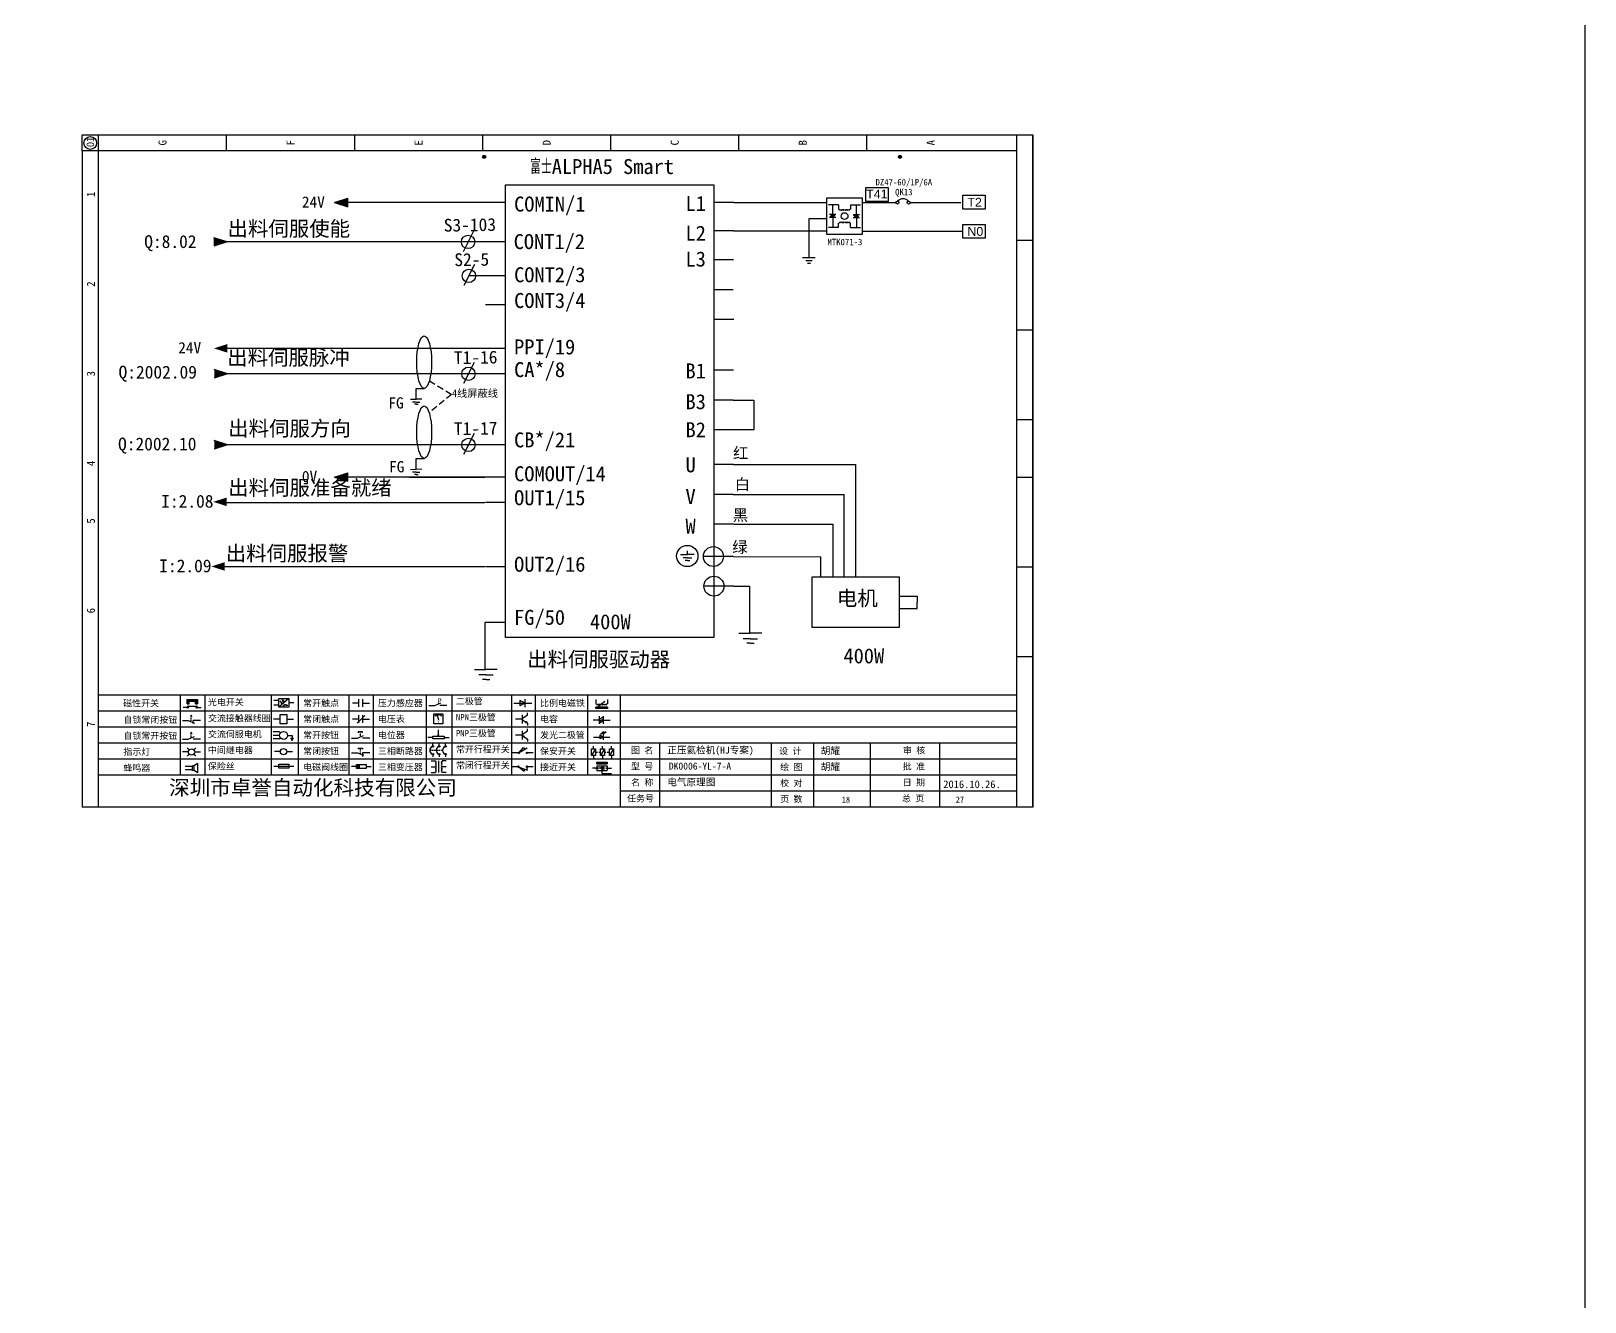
# Model space of a CAD drawing. Header units: millimetres. Extents: x -97 to 5214, y -62 to 3239.
# Drawn here: x 1960.1 to 2445.5, y 334.6 to 731.6 of the extents above; entities that cross this region are included whole.
import ezdxf
from ezdxf.enums import TextEntityAlignment as Align
from ezdxf.lldxf.tags import DXFTag

# ---------------------------------------------------------------- set-up
doc = ezdxf.new("R2010")
doc.units = ezdxf.units.MM
doc.linetypes.add('ACISOWELD', pattern=[3, 2, -1])
doc.layers.add('SYMS', color=7, linetype='Continuous')
doc.styles.get("Standard").update_dxf_attribs({"font": 'SimSun.ttf'})
doc.styles.add('工程字', font='SimSun.ttf')
doc.styles.add('样式 8', font='arial.ttf')
doc.styles.add('汉字', font='NSimSun.ttf')
tags = doc.linetypes.add('HIDDEN2', pattern=[4.7625, 3.175, -1.5875]).pattern_tags.tags
tags[6:7] = [DXFTag(74, 4), DXFTag(75, 0), DXFTag(340, '0'), DXFTag(46, 1.0), DXFTag(50, 0.0), DXFTag(44, 0.0), DXFTag(45, 0.0)]
tags[4:5] = [DXFTag(74, 4), DXFTag(75, 0), DXFTag(340, '0'), DXFTag(46, 1.0), DXFTag(50, 0.0), DXFTag(44, 0.0), DXFTag(45, 0.0)]

# ---------------------------------------------------------------- blocks, each defined once
blk = doc.blocks.new('节点')
at = {"color": 1}
blk.add_line((5159.2, 79.1), (5149.7, 60.2), dxfattribs=at)
blk.add_circle((5154.1, 68.9), 5.98, dxfattribs=at)
blk = doc.blocks.new('磁性开关')
at = {"linetype": 'ByBlock'}
h = blk.add_hatch(dxfattribs=at)
h.set_pattern_fill('ANSI31', color=256, scale=0.1, style=0)
h.paths.add_polyline_path([(-1907.69, -775.29), (-1910.88, -775.29), (-1910.88, -776.69), (-1910.25, -776.69), (-1910.25, -775.79), (-1908.31, -775.79), (-1908.31, -776.69), (-1907.69, -776.69)])
for p, q in [((-1910.88, -776.69), (-1910.88, -775.29)), ((-1910.88, -775.29), (-1907.69, -775.29)), ((-1910.88, -776.69), (-1910.25, -776.69)), ((-1910.25, -776.69), (-1910.25, -775.79)), ((-1910.25, -775.79), (-1908.31, -775.79)), ((-1908.31, -776.69), (-1908.31, -775.79)), ((-1908.31, -776.69), (-1907.69, -776.69)), ((-1907.69, -775.29), (-1907.69, -776.69)), ((-1910.91, -777.81), (-1912.09, -777.81)), ((-1910.88, -777.39), (-1907.69, -777.39)), ((-1907.66, -777.81), (-1906.48, -777.81))]:
    blk.add_line(p, q, dxfattribs=at)
for centre in [(-1910.68, -777.81), (-1907.88, -777.81)]:
    blk.add_circle(centre, 0.225, dxfattribs=at)
blk = doc.blocks.new('*U75')
at = {"linetype": 'ByBlock'}
for p, q in [((-1909.23, -780.45), (-1909.23, -780.67)), ((-1909.23, -780.45), (-1908.92, -780.84)), ((-1909.23, -780.84), (-1909.23, -781.05)), ((-1909.23, -781.23), (-1909.23, -781.44)), ((-1911.92, -782.07), (-1910.06, -782.07)), ((-1910.06, -782.07), (-1908.18, -782.88)), ((-1909.23, -781.61), (-1909.23, -781.83)), ((-1909.23, -782), (-1909.23, -782.21)), ((-1909.23, -782.38), (-1909.23, -782.43)), ((-1908.52, -783.07), (-1908.52, -782.07)), ((-1906.25, -782.07), (-1908.52, -782.07))]:
    blk.add_line(p, q, dxfattribs=at)
blk = doc.blocks.new('*U76')
at = {"linetype": 'ByBlock'}
for p, q in [((-1908.88, -791.17), (-1909.23, -790.71)), ((-1909.23, -790.71), (-1909.23, -790.92)), ((-1909.23, -791.09), (-1909.23, -791.31)), ((-1911.92, -792.89), (-1910.06, -792.89)), ((-1910.06, -792.89), (-1908.18, -792.08)), ((-1909.23, -791.48), (-1909.23, -791.69)), ((-1909.23, -791.86), (-1909.23, -792.08)), ((-1909.23, -792.25), (-1909.23, -792.47)), ((-1906.25, -792.89), (-1908.52, -792.89))]:
    blk.add_line(p, q, dxfattribs=at)
blk = doc.blocks.new('蜂鸣器')
at = {"linetype": 'ByBlock'}
for p, q in [((-1907.17, -795.53), (-1908.25, -796.26)), ((-1907.17, -795.53), (-1907.17, -798.41)), ((-1908.8, -796.48), (-1911.01, -796.48)), ((-1908.8, -797.46), (-1911.01, -797.46)), ((-1908.25, -796.26), (-1908.8, -796.26)), ((-1908.8, -797.68), (-1908.8, -796.26)), ((-1908.25, -797.68), (-1908.8, -797.68)), ((-1908.25, -797.68), (-1908.25, -796.26)), ((-1907.17, -798.41), (-1908.25, -797.68))]:
    blk.add_line(p, q, dxfattribs=at)
blk = doc.blocks.new('指示灯')
at = {"linetype": 'ByBlock'}
for p, q in [((-1854.62, -775.59), (-1853.97, -776.23)), ((-1851.9, -775.59), (-1852.54, -776.23)), ((-1854.25, -776.92), (-1856.06, -776.92)), ((-1854.62, -778.25), (-1853.97, -777.61)), ((-1851.9, -778.25), (-1852.54, -777.61)), ((-1852.26, -776.92), (-1850.45, -776.92))]:
    blk.add_line(p, q, dxfattribs=at)
blk.add_circle((-1853.26, -776.92), 0.992, dxfattribs=at)
blk = doc.blocks.new('光电开关')
at = {"linetype": 'ByBlock'}
h = blk.add_hatch(dxfattribs=at)
h.set_pattern_fill('ANSI31', color=256, scale=0.01, style=0)
h.set_pattern_definition([(45, (0.172267, 0), (-0.0224506403, 0.0224506403), [])])
h.paths.add_polyline_path([(-1882.44, -776.34), (-1882.5, -775.91), (-1882.68, -776.07)])
h.paths.add_polyline_path([(-1882.44, -776.34), (-1882.68, -776.07), (-1882.86, -776.23)])
h.paths.add_polyline_path([(-1883.11, -776.45), (-1883.29, -776.61), (-1883.05, -776.88)])
h.paths.add_polyline_path([(-1883.29, -776.61), (-1883.47, -776.77), (-1883.05, -776.88)])
for p, q in [((-1884.01, -775.96), (-1885.56, -775.96)), ((-1880.91, -775.3), (-1884.01, -778.05)), ((-1883.75, -776.09), (-1883.05, -776.88)), ((-1883.11, -776.45), (-1883.47, -776.77)), ((-1883.14, -775.55), (-1882.44, -776.34)), ((-1883.05, -776.88), (-1883.11, -776.45)), ((-1882.5, -775.91), (-1882.86, -776.23)), ((-1882.44, -776.34), (-1882.86, -776.23)), ((-1882.44, -776.34), (-1882.5, -775.91)), ((-1879.37, -776.67), (-1880.91, -776.67)), ((-1884.01, -777.39), (-1885.56, -777.39)), ((-1883.05, -776.88), (-1883.47, -776.77)), ((-1882.78, -777.47), (-1882.23, -777.47)), ((-1882.23, -777.47), (-1882.23, -777.14)), ((-1882.23, -777.14), (-1881.78, -777.14)), ((-1881.78, -777.47), (-1881.78, -777.14)), ((-1881.23, -777.47), (-1881.78, -777.47))]:
    blk.add_line(p, q, dxfattribs=at)
blk.add_lwpolyline([(-1884.01, -775.3), (-1880.91, -775.3), (-1880.91, -778.05), (-1884.01, -778.05)], close=True, dxfattribs=at)
blk = doc.blocks.new('交流接触器线圈')
at = {"linetype": 'ByBlock'}
for p, q in [((-1880.82, -781.77), (-1882.87, -781.77)), ((-1878.72, -781.77), (-1876.67, -781.77))]:
    blk.add_line(p, q, dxfattribs=at)
blk.add_lwpolyline([(-1880.82, -780.28), (-1878.72, -780.28), (-1878.72, -783.26), (-1880.82, -783.26)], close=True, dxfattribs=at)
blk = doc.blocks.new('交流伺服电机')
at = {"linetype": 'ByBlock'}
for p, q in [((-1880.97, -785.75), (-1882.94, -785.75)), ((-1880.97, -785.75), (-1880.65, -786.03)), ((-1880.97, -786.85), (-1882.94, -786.85)), ((-1880.97, -787.94), (-1882.94, -787.94)), ((-1880.97, -787.94), (-1880.65, -787.67)), ((-1878.49, -786.85), (-1877.07, -786.85)), ((-1877.54, -787.72), (-1876.59, -787.72)), ((-1877.38, -788.01), (-1876.75, -788.01)), ((-1877.23, -788.29), (-1876.9, -788.29)), ((-1877.07, -786.85), (-1877.07, -787.72))]:
    blk.add_line(p, q, dxfattribs=at)
blk.add_circle((-1879.73, -786.85), 1.24, dxfattribs=at)
blk = doc.blocks.new('中间继电器')
at = {"linetype": 'ByBlock'}
for p, q in [((-1880.72, -791.92), (-1882.54, -791.92)), ((-1878.74, -791.92), (-1876.92, -791.92))]:
    blk.add_line(p, q, dxfattribs=at)
blk.add_circle((-1879.73, -791.92), 0.992, dxfattribs=at)
blk = doc.blocks.new('保险丝')
at = {"linetype": 'ByBlock'}
blk.add_line((-1882.72, -796.49), (-1876.55, -796.49), dxfattribs=at)
blk.add_lwpolyline([(-1881.2, -795.86), (-1878.06, -795.86), (-1878.06, -797.12), (-1881.2, -797.12)], close=True, dxfattribs=at)
blk = doc.blocks.new('常开按钮')
at = {"linetype": 'ByBlock'}
for p, q in [((-1909.9, -785.68), (-1908.56, -785.68)), ((-1909.9, -785.68), (-1909.9, -786.07)), ((-1909.23, -785.68), (-1909.23, -785.89)), ((-1909.23, -786.06), (-1909.23, -786.28)), ((-1908.56, -785.68), (-1908.56, -786.07)), ((-1911.92, -787.73), (-1910.06, -787.73)), ((-1910.06, -787.73), (-1908.18, -786.93)), ((-1909.23, -786.45), (-1909.23, -786.67)), ((-1909.23, -786.84), (-1909.23, -787.05)), ((-1909.23, -787.22), (-1909.23, -787.38)), ((-1906.25, -787.73), (-1908.52, -787.73))]:
    blk.add_line(p, q, dxfattribs=at)
blk = doc.blocks.new('常开触点')
at = {"linetype": 'ByBlock'}
for p, q in [((-1853.82, -782.99), (-1853.82, -780.56)), ((-1852.6, -782.99), (-1852.6, -780.56)), ((-1853.82, -781.77), (-1855.88, -781.77)), ((-1852.6, -781.77), (-1850.55, -781.77))]:
    blk.add_line(p, q, dxfattribs=at)
blk = doc.blocks.new('常闭触点')
at = {"linetype": 'ByBlock'}
for p, q in [((-1852.01, -785.66), (-1854.43, -788.1)), ((-1853.82, -787.99), (-1853.82, -785.56)), ((-1852.6, -787.99), (-1852.6, -785.56)), ((-1853.82, -786.77), (-1855.88, -786.77)), ((-1852.6, -786.77), (-1850.55, -786.77))]:
    blk.add_line(p, q, dxfattribs=at)
blk = doc.blocks.new('常闭按钮')
at = {"linetype": 'ByBlock'}
for p, q in [((-1854.11, -790.83), (-1852.77, -790.83)), ((-1854.11, -790.83), (-1854.11, -791.22)), ((-1853.44, -790.83), (-1853.44, -791.04)), ((-1853.44, -791.21), (-1853.44, -791.43)), ((-1852.77, -790.83), (-1852.77, -791.22)), ((-1856.13, -792.28), (-1854.28, -792.28)), ((-1854.28, -792.28), (-1852.4, -793.09)), ((-1853.44, -791.6), (-1853.44, -791.82)), ((-1853.44, -791.99), (-1853.44, -792.2)), ((-1853.44, -792.37), (-1853.44, -792.53)), ((-1850.47, -792.28), (-1852.73, -792.28)), ((-1852.73, -792.28), (-1852.73, -793.43))]:
    blk.add_line(p, q, dxfattribs=at)
blk = doc.blocks.new('电磁阀线圈')
at = {"linetype": 'ByBlock'}
for p, q in [((-1854.61, -795.92), (-1853.75, -797.16)), ((-1853.75, -795.92), (-1854.61, -797.16)), ((-1853.75, -795.92), (-1853.75, -797.16)), ((-1854.61, -796.54), (-1856.17, -796.54)), ((-1851.53, -796.54), (-1849.97, -796.54))]:
    blk.add_line(p, q, dxfattribs=at)
blk.add_lwpolyline([(-1854.61, -795.92), (-1851.53, -795.92), (-1851.53, -797.16), (-1854.61, -797.16)], close=True, dxfattribs=at)
blk = doc.blocks.new('电压表')
at = {"linetype": 'ByBlock'}
for p, q in [((-1814.84, -780.75), (-1814.91, -781.13)), ((-1814.6, -781.05), (-1814.91, -781.13)), ((-1814.84, -780.75), (-1814.46, -782.26)), ((-1814.84, -780.75), (-1814.6, -781.05))]:
    blk.add_line(p, q, dxfattribs=at)
blk.add_lwpolyline([(-1815.84, -780.34), (-1813.07, -780.34), (-1813.07, -783.49), (-1815.84, -783.49)], close=True, dxfattribs=at)
blk.add_arc((-1814.46, -782.26), 1.56, 46.8313, 133.1687, dxfattribs=at)
at = {"linetype": 'ByBlock', "insert": (-1814.7, -782.39), "char_height": 0.75, "width": 0.6768, "attachment_point": 1}
blk.add_mtext('V', dxfattribs=at)
blk = doc.blocks.new('电位器')
at = {"linetype": 'ByBlock'}
for p, q in [((-1814.45, -787.3), (-1814.45, -785.39)), ((-1816.21, -787.75), (-1817.79, -787.75)), ((-1814.45, -787.3), (-1814.62, -786.96)), ((-1814.62, -786.96), (-1814.27, -786.96)), ((-1814.45, -787.3), (-1814.27, -786.96)), ((-1812.68, -787.75), (-1811.1, -787.75))]:
    blk.add_line(p, q, dxfattribs=at)
blk.add_lwpolyline([(-1816.21, -787.3), (-1812.68, -787.3), (-1812.68, -788.2), (-1816.21, -788.2)], close=True, dxfattribs=at)
blk = doc.blocks.new('三相断路器')
at = {"linetype": 'ByBlock'}
for p, q in [((-1816.17, -790.33), (-1816.17, -789.7)), ((-1814.17, -790.33), (-1814.17, -789.7)), ((-1812.18, -790.33), (-1812.18, -789.7)), ((-1817.14, -791.74), (-1816.72, -791.74)), ((-1816.45, -791.74), (-1816.03, -791.74)), ((-1816.17, -793.19), (-1816.17, -793.83)), ((-1815.76, -791.74), (-1815.34, -791.74)), ((-1815.07, -791.74), (-1814.65, -791.74)), ((-1814.38, -791.74), (-1813.96, -791.74)), ((-1814.17, -793.19), (-1814.17, -793.83)), ((-1813.69, -791.74), (-1813.27, -791.74)), ((-1812.18, -793.19), (-1812.18, -793.83))]:
    blk.add_line(p, q, dxfattribs=at)
for centre in [(-1816.17, -790.55), (-1814.17, -790.55), (-1812.18, -790.55), (-1816.17, -792.98), (-1814.17, -792.98), (-1812.18, -792.98)]:
    blk.add_circle(centre, 0.219, dxfattribs=at)
for centre in [(-1815.81, -791.74), (-1813.82, -791.74), (-1811.83, -791.74)]:
    blk.add_arc(centre, 1.32, 115.5791, 244.4209, dxfattribs=at)
blk = doc.blocks.new('三相变压器')
at = {"linetype": 'ByBlock'}
for p, q in [((-1816.69, -795.03), (-1815.37, -795.03)), ((-1815.37, -795.03), (-1815.37, -795.24)), ((-1814.34, -798.7), (-1814.34, -795.04)), ((-1812, -795.03), (-1813.32, -795.03)), ((-1813.32, -795.03), (-1813.32, -795.24)), ((-1816.69, -796.87), (-1815.37, -796.87)), ((-1816.69, -798.71), (-1815.37, -798.71)), ((-1815.37, -798.71), (-1815.37, -798.5)), ((-1812, -796.87), (-1813.32, -796.87)), ((-1813.32, -798.71), (-1813.32, -798.5)), ((-1812, -798.71), (-1813.32, -798.71))]:
    blk.add_line(p, q, dxfattribs=at)
for centre, start, end in [((-1815.37, -795.51), 270, 90), ((-1815.37, -796.06), 270, 90), ((-1813.32, -795.51), 90, 270), ((-1813.32, -796.06), 90, 270), ((-1815.37, -796.6), 270, 90), ((-1815.37, -797.14), 270, 90), ((-1815.37, -797.68), 270, 90), ((-1815.37, -798.23), 270, 90), ((-1813.32, -796.6), 90, 270), ((-1813.32, -797.14), 90, 270), ((-1813.32, -797.68), 90, 270), ((-1813.32, -798.23), 90, 270)]:
    blk.add_arc(centre, 0.271, start, end, dxfattribs=at)
blk = doc.blocks.new('压力感应器')
at = {"linetype": 'ByBlock'}
for p, q in [((-1817.44, -777.73), (-1815.59, -777.73)), ((-1815.59, -777.73), (-1813.71, -776.93)), ((-1811.78, -777.73), (-1814.05, -777.73))]:
    blk.add_line(p, q, dxfattribs=at)
at = {"linetype": 'ByBlock', "insert": (-1814.65, -775.48), "char_height": 1.68, "width": 1.2242, "attachment_point": 1}
blk.add_mtext('{\\fNSimSun|b0|i0|c134|p49;P}', dxfattribs=at)
blk = doc.blocks.new('二极管')
at = {"linetype": 'ByBlock'}
for p, q in [((-1783.97, -776.77), (-1785.69, -775.9)), ((-1785.69, -775.9), (-1785.69, -777.65)), ((-1783.97, -777.99), (-1783.97, -775.56)), ((-1787.52, -776.77), (-1781.92, -776.77)), ((-1783.97, -776.77), (-1785.69, -777.65))]:
    blk.add_line(p, q, dxfattribs=at)
blk = doc.blocks.new('NPN三极管')
at = {"linetype": 'ByBlock'}
for p, q in [((-1785.73, -780.61), (-1785.73, -783.32)), ((-1785.73, -781.82), (-1784.15, -780.66)), ((-1784.15, -780.66), (-1784.15, -779.98)), ((-1785.73, -781.97), (-1787.81, -781.97)), ((-1785.73, -782.11), (-1784.15, -783.27)), ((-1784.41, -782.73), (-1784.74, -783.18)), ((-1784.15, -783.27), (-1784.74, -783.18)), ((-1784.15, -783.27), (-1784.41, -782.73)), ((-1784.15, -783.27), (-1784.15, -783.96))]:
    blk.add_line(p, q, dxfattribs=at)
blk = doc.blocks.new('PNP三极管')
at = {"linetype": 'ByBlock'}
for p, q in [((-1784.9, -785.38), (-1784.9, -788.09)), ((-1784.9, -786.59), (-1783.32, -785.43)), ((-1783.32, -785.43), (-1783.32, -784.75)), ((-1784.9, -786.74), (-1786.98, -786.74)), ((-1784.9, -786.88), (-1783.32, -788.04)), ((-1784.9, -786.88), (-1784.31, -786.97)), ((-1784.9, -786.88), (-1784.64, -787.42)), ((-1784.31, -786.97), (-1784.64, -787.42)), ((-1783.32, -788.04), (-1783.32, -788.73))]:
    blk.add_line(p, q, dxfattribs=at)
blk = doc.blocks.new('常开行程开关')
at = {"linetype": 'ByBlock'}
for p, q in [((-1785.89, -792.17), (-1784.52, -790.62)), ((-1785.89, -792.17), (-1783.43, -790.72)), ((-1784.52, -790.62), (-1784.19, -791.17)), ((-1786.29, -792.3), (-1788.01, -792.3)), ((-1781.48, -792.3), (-1783.21, -792.3))]:
    blk.add_line(p, q, dxfattribs=at)
for centre in [(-1786.07, -792.3), (-1783.42, -792.3)]:
    blk.add_circle(centre, 0.219, dxfattribs=at)
blk = doc.blocks.new('常闭行程开关')
at = {"linetype": 'ByBlock'}
for p, q in [((-1786.34, -796.62), (-1788.07, -796.62)), ((-1785.93, -796.72), (-1783.25, -797.7)), ((-1785.93, -796.72), (-1784.3, -798)), ((-1784.3, -798), (-1784.08, -797.4)), ((-1783.48, -796.84), (-1783.48, -797.85)), ((-1781.54, -796.62), (-1783.26, -796.62))]:
    blk.add_line(p, q, dxfattribs=at)
for centre in [(-1786.12, -796.62), (-1783.48, -796.62)]:
    blk.add_circle(centre, 0.219, dxfattribs=at)
blk = doc.blocks.new('电容')
at = {"linetype": 'ByBlock'}
for p, q in [((-1756.08, -782.99), (-1756.08, -780.56)), ((-1754.86, -780.79), (-1756.08, -781.55)), ((-1754.86, -781.44), (-1756.08, -782.2)), ((-1754.86, -782.99), (-1754.86, -780.56)), ((-1756.08, -781.77), (-1758.13, -781.77)), ((-1754.86, -781.99), (-1756.08, -782.75)), ((-1754.86, -781.77), (-1752.81, -781.77))]:
    blk.add_line(p, q, dxfattribs=at)
blk = doc.blocks.new('发光二极管')
at = {"linetype": 'ByBlock'}
for p, q in [((-1754.84, -786.77), (-1756.04, -786.16)), ((-1756.04, -786.16), (-1756.04, -787.39)), ((-1755.78, -785.92), (-1754.89, -785.14)), ((-1754.89, -785.14), (-1755.2, -785.22)), ((-1755.2, -785.22), (-1755.01, -785.43)), ((-1755.08, -785.92), (-1754.18, -785.14)), ((-1754.89, -785.14), (-1755.01, -785.43)), ((-1754.84, -787.63), (-1754.84, -785.92)), ((-1754.18, -785.14), (-1754.49, -785.22)), ((-1754.49, -785.22), (-1754.31, -785.43)), ((-1754.18, -785.14), (-1754.31, -785.43)), ((-1758.01, -786.77), (-1752.89, -786.77)), ((-1754.84, -786.77), (-1756.04, -787.39))]:
    blk.add_line(p, q, dxfattribs=at)
blk = doc.blocks.new('比例电磁阀')
at = {"linetype": 'ByBlock'}
for p, q in [((-1757.26, -775.38), (-1757.26, -776.71)), ((-1754.5, -775.98), (-1756.35, -777.44)), ((-1753.58, -775.38), (-1753.58, -776.71)), ((-1757.26, -776.71), (-1757.05, -776.71)), ((-1753.6, -777.73), (-1757.25, -777.73)), ((-1757.25, -778.13), (-1757.25, -777.73)), ((-1753.6, -778.13), (-1757.25, -778.13)), ((-1756.35, -777.44), (-1756.25, -777.25)), ((-1756.35, -777.44), (-1756.15, -777.38)), ((-1756.15, -777.38), (-1756.25, -777.25)), ((-1753.58, -776.71), (-1753.8, -776.71)), ((-1753.6, -777.73), (-1753.6, -778.13))]:
    blk.add_line(p, q, dxfattribs=at)
for centre in [(-1756.78, -776.71), (-1756.24, -776.71), (-1755.7, -776.71), (-1755.15, -776.71), (-1754.61, -776.71), (-1754.07, -776.71)]:
    blk.add_arc(centre, 0.271, 180, 0, dxfattribs=at)
blk = doc.blocks.new('保安开关')
at = {"linetype": 'ByBlock'}
for p, q in [((-1757.33, -790.79), (-1758.6, -792.81)), ((-1757.96, -790.79), (-1757.96, -789.97)), ((-1754.54, -790.79), (-1755.81, -792.81)), ((-1755.17, -790.79), (-1755.17, -789.97)), ((-1751.75, -790.79), (-1753.02, -792.81)), ((-1752.39, -790.79), (-1752.39, -789.97)), ((-1757.96, -792.81), (-1757.96, -793.62)), ((-1757.33, -791.8), (-1756.72, -791.8)), ((-1756.35, -791.8), (-1755.89, -791.8)), ((-1755.17, -792.81), (-1755.17, -793.62)), ((-1754.52, -791.8), (-1754.06, -791.8)), ((-1753.69, -791.8), (-1753.08, -791.8)), ((-1752.39, -792.81), (-1752.39, -793.62))]:
    blk.add_line(p, q, dxfattribs=at)
for points in [[(-1758.6, -790.79), (-1757.33, -790.79), (-1757.33, -792.81), (-1758.6, -792.81)], [(-1755.81, -790.79), (-1754.54, -790.79), (-1754.54, -792.81), (-1755.81, -792.81)], [(-1753.02, -790.79), (-1751.75, -790.79), (-1751.75, -792.81), (-1753.02, -792.81)]]:
    blk.add_lwpolyline(points, close=True, dxfattribs=at)
blk = doc.blocks.new('接近开关')
at = {"linetype": 'ByBlock'}
h = blk.add_hatch(dxfattribs=at)
h.set_pattern_fill('ANSI31', color=256, scale=0.01, style=0)
h.set_pattern_definition([(45, (-89.131516, -30.795668), (-0.0224506403, 0.0224506403), [])])
h.paths.add_polyline_path([(-1513.76, -1123.35), (-1513.76, -1122.85), (-1516.96, -1122.85), (-1516.96, -1123.35)])
for p, q in [((-1517.18, -1124.71), (-1518.36, -1124.71)), ((-1516.96, -1123.35), (-1516.96, -1122.85)), ((-1516.96, -1122.85), (-1513.76, -1122.85)), ((-1516.96, -1123.35), (-1513.76, -1123.35)), ((-1516.96, -1123.95), (-1513.76, -1123.95)), ((-1516.96, -1123.95), (-1516.96, -1125.47)), ((-1516.96, -1125.47), (-1513.76, -1125.47)), ((-1515.91, -1124.71), (-1516.45, -1124.71)), ((-1515.11, -1124.31), (-1515.91, -1124.71)), ((-1515.11, -1125.11), (-1515.91, -1124.71)), ((-1515.36, -1125.69), (-1515.36, -1126.36)), ((-1515.33, -1124.53), (-1515.17, -1124.53)), ((-1515.33, -1124.88), (-1515.17, -1124.88)), ((-1515.25, -1124.45), (-1515.25, -1124.61)), ((-1515.11, -1124.31), (-1515.11, -1125.11)), ((-1515.11, -1124.48), (-1514.58, -1124.48)), ((-1515.11, -1124.94), (-1514.58, -1124.94)), ((-1513.76, -1122.85), (-1513.76, -1123.35)), ((-1513.76, -1123.95), (-1513.76, -1125.47)), ((-1513.54, -1124.71), (-1512.36, -1124.71)), ((-1515.36, -1126.36), (-1512.36, -1126.36))]:
    blk.add_line(p, q, dxfattribs=at)
for centre in [(-1516.96, -1124.71), (-1515.36, -1125.47), (-1513.76, -1124.71)]:
    blk.add_circle(centre, 0.225, dxfattribs=at)

msp = doc.modelspace()

# ---------------------------------------------------------------- hatches: boundary and pattern name
at = {"lineweight": -2}
h = msp.add_hatch(color=0, dxfattribs=at)
edge = h.paths.add_edge_path()
edge.add_arc((2101.626, 692.34), 0.5, 0, 360)
h = msp.add_hatch(color=0, dxfattribs=at)
edge = h.paths.add_edge_path()
edge.add_arc((2231.557, 692.34), 0.5, 0, 360)
for points in [[(2054.863, 678.054), (2059.001, 679.381), (2059.001, 676.728)], [(2021.295, 665.763), (2017.156, 664.437), (2017.156, 667.089)], [(2017.211, 632.515), (2021.35, 633.841), (2021.35, 631.188)], [(2021.428, 624.568), (2017.29, 623.241), (2017.29, 625.894)], [(2021.428, 602.378), (2017.29, 601.051), (2017.29, 603.704)], [(2054.863, 592.327), (2059.001, 593.654), (2059.001, 591.001)], [(2017.012, 584.574), (2021.15, 585.9), (2021.15, 583.247)], [(2016.393, 564.389), (2020.532, 565.715), (2020.532, 563.062)]]:
    msp.add_hatch(color=256).paths.add_polyline_path(points)

# ---------------------------------------------------------------- linework, layer by layer
at = {"linetype": 'ByBlock'}
for p, q in [((1976.076, 699.188), (2273.076, 699.188)), ((1976.076, 694.188), (1976.076, 699.188)), ((1981.076, 699.188), (1981.076, 489.188)), ((2273.076, 699.188), (2273.076, 489.188)), ((2273.076, 489.188), (2273.076, 699.188)), ((1976.076, 694.188), (1976.076, 509.188)), ((2212.302, 677.378), (2212.302, 676.001)), ((2212.302, 676.001), (2212.522, 676.001)), ((2216.128, 676.001), (2215.908, 676.001)), ((2216.128, 677.378), (2216.128, 676.001)), ((2212.302, 670.281), (2212.302, 671.657)), ((2212.302, 671.657), (2212.522, 671.657)), ((2216.128, 671.657), (2215.908, 671.657)), ((2216.128, 670.281), (2216.128, 671.657)), ((2268.076, 524.188), (1981.076, 524.188)), ((2268.076, 519.188), (1981.076, 519.188)), ((2268.076, 514.188), (1981.076, 514.188)), ((1976.076, 509.188), (1976.076, 489.188)), ((2268.076, 509.188), (1981.076, 509.188)), ((2268.076, 504.188), (1981.076, 504.188)), ((2268.076, 499.188), (1981.076, 499.188)), ((2268.076, 494.188), (2144.1, 494.188)), ((2273.076, 489.188), (1976.076, 489.188))]:
    msp.add_line(p, q, dxfattribs=at)
for p, q in [((2054.863, 678.054), (2059.001, 679.381)), ((2078.267, 678.054), (2054.863, 678.054)), ((2054.863, 678.054), (2059.001, 676.728)), ((2059.001, 676.728), (2059.001, 679.381)), ((2102.088, 678.054), (2078.267, 678.054)), ((2108.297, 678.054), (2102.088, 678.054)), ((2108.297, 678.054), (2102.088, 678.054)), ((2108.297, 678.054), (2102.088, 678.054)), ((2108.297, 678.054), (2102.088, 678.054)), ((2108.297, 678.054), (2102.088, 678.054)), ((2108.297, 678.054), (2102.088, 678.054)), ((2108.297, 678.054), (2102.088, 678.054)), ((2108.297, 678.054), (2102.088, 678.054)), ((2108.297, 678.054), (2102.088, 678.054)), ((2108.297, 678.054), (2102.088, 678.054)), ((2179.622, 678.054), (2173.412, 678.054)), ((2179.622, 678.054), (2173.412, 678.054)), ((2179.622, 678.054), (2173.412, 678.054)), ((2179.622, 678.054), (2173.412, 678.054)), ((2179.622, 678.054), (2173.412, 678.054)), ((2179.622, 678.054), (2173.412, 678.054)), ((2179.622, 678.054), (2173.412, 678.054)), ((2179.622, 678.054), (2173.412, 678.054)), ((2179.622, 678.054), (2173.412, 678.054)), ((2179.622, 678.054), (2173.412, 678.054)), ((2212.301, 677.378), (2209.22, 677.378)), ((2210.517, 675.961), (2210.517, 677.378)), ((2216.128, 677.378), (2219.21, 677.378)), ((2217.912, 675.961), (2217.912, 677.378)), ((2229.344, 678.054), (2230.277, 678.054)), ((2208.588, 672.961), (2203.095, 672.961)), ((2203.095, 672.961), (2203.095, 660.787)), ((2212.301, 670.281), (2209.22, 670.281)), ((2210.517, 671.698), (2210.517, 670.281)), ((2216.128, 670.281), (2219.21, 670.281)), ((2217.912, 671.698), (2217.912, 670.281)), ((2021.295, 665.763), (2017.156, 667.089)), ((2021.295, 665.763), (2017.156, 664.437)), ((2027.134, 665.763), (2021.295, 665.763)), ((2096.595, 665.763), (2027.134, 665.763)), ((2108.297, 665.763), (2096.595, 665.763)), ((2101.954, 665.763), (2096.595, 665.763)), ((2179.571, 669.175), (2173.361, 669.175)), ((2205.068, 660.787), (2201.122, 660.787)), ((2179.564, 660.198), (2173.354, 660.198)), ((2204.081, 659.825), (2202.109, 659.825)), ((2203.588, 659.001), (2202.602, 659.001)), ((2102.215, 655.157), (2096.856, 655.157)), ((2108.296, 655.157), (2102.087, 655.157)), ((2179.46, 650.829), (2173.25, 650.829)), ((2108.297, 646.124), (2102.088, 646.124)), ((2179.622, 641.571), (2173.412, 641.571)), ((2060.949, 632.515), (2021.35, 632.515)), ((2102.088, 632.515), (2060.949, 632.515)), ((2108.233, 632.515), (2102.023, 632.515)), ((2021.428, 624.568), (2017.29, 625.894)), ((2021.428, 624.568), (2017.29, 623.241)), ((2027.267, 624.568), (2021.428, 624.568)), ((2096.729, 624.568), (2027.267, 624.568)), ((2102.088, 624.568), (2095.22, 624.568)), ((2102.088, 624.568), (2096.729, 624.568)), ((2108.297, 624.568), (2102.088, 624.568)), ((2179.564, 625.708), (2173.354, 625.708)), ((2078.618, 616.61), (2080.407, 616.623)), ((2082.196, 616.61), (2080.407, 616.623)), ((2080.407, 615.752), (2079.283, 615.752)), ((2080.427, 615.059), (2079.854, 615.059)), ((2080.407, 615.752), (2081.531, 615.752)), ((2080.427, 615.059), (2081, 615.059)), ((2179.46, 616.339), (2173.25, 616.339)), ((2179.46, 616.339), (2185.83, 616.339)), ((2185.83, 616.339), (2185.83, 607.081)), ((2179.622, 607.081), (2173.412, 607.081)), ((2185.83, 607.081), (2179.622, 607.081)), ((2021.428, 602.378), (2017.29, 603.704)), ((2021.428, 602.378), (2017.29, 601.051)), ((2027.267, 602.378), (2021.428, 602.378)), ((2096.729, 602.378), (2027.267, 602.378)), ((2102.088, 602.378), (2096.729, 602.378)), ((2102.088, 602.378), (2096.729, 602.378)), ((2108.297, 602.378), (2102.088, 602.378)), ((2054.863, 592.327), (2059.001, 593.654)), ((2078.267, 592.327), (2054.863, 592.327)), ((2054.863, 592.327), (2059.001, 591.001)), ((2059.001, 591.001), (2059.001, 593.654)), ((2101.888, 592.323), (2077.682, 592.323)), ((2078.267, 592.323), (2101.888, 592.323)), ((2078.618, 594.714), (2080.407, 594.727)), ((2080.407, 593.856), (2079.283, 593.856)), ((2080.427, 593.163), (2079.854, 593.163)), ((2082.196, 594.714), (2080.407, 594.727)), ((2080.407, 593.856), (2081.531, 593.856)), ((2080.427, 593.163), (2081, 593.163)), ((2108.098, 592.323), (2101.888, 592.323)), ((2179.564, 596.233), (2173.354, 596.233)), ((2179.564, 596.233), (2217.72, 596.233)), ((2217.72, 561.104), (2217.72, 596.233)), ((2018.762, 584.376), (2101.888, 584.376)), ((2108.297, 584.376), (2102.088, 584.376)), ((2179.46, 586.864), (2173.25, 586.864)), ((2179.46, 586.864), (2214.102, 586.864)), ((2214.102, 561.108), (2214.102, 586.864)), ((2179.622, 577.606), (2173.412, 577.606)), ((2179.622, 577.606), (2210.597, 577.606)), ((2210.597, 577.606), (2210.597, 561.108)), ((2162.983, 568.133), (2165.13, 568.15)), ((2165.13, 568.15), (2165.13, 569.254)), ((2167.276, 568.133), (2165.13, 568.15)), ((2101.888, 564.318), (2019.71, 564.318)), ((2108.297, 564.318), (2102.088, 564.318)), ((2165.13, 567.104), (2163.781, 567.104)), ((2165.154, 566.272), (2164.466, 566.272)), ((2165.13, 567.104), (2166.479, 567.104)), ((2165.154, 566.272), (2165.842, 566.272)), ((2173.412, 567.483), (2170.134, 567.483)), ((2179.46, 567.483), (2173.25, 567.483)), ((2179.46, 567.483), (2206.786, 567.38)), ((2206.786, 561.179), (2206.786, 567.38)), ((2173.412, 558.224), (2170.297, 558.224)), ((2179.622, 558.224), (2173.412, 558.224)), ((2179.622, 558.224), (2184.498, 558.224)), ((2184.498, 558.224), (2184.498, 543.563)), ((2231.309, 555.111), (2236.924, 555.111)), ((2236.924, 555.111), (2236.924, 553.195)), ((2231.309, 551.279), (2236.924, 551.279)), ((2236.924, 551.279), (2236.924, 553.195)), ((2108.098, 546.886), (2101.888, 546.886)), ((2101.888, 546.886), (2101.888, 532.225)), ((2181.199, 543.536), (2184.776, 543.563)), ((2184.776, 541.821), (2182.528, 541.821)), ((2184.816, 540.434), (2183.67, 540.434)), ((2188.353, 543.536), (2184.776, 543.563)), ((2184.776, 541.821), (2187.024, 541.821)), ((2184.816, 540.434), (2185.963, 540.434)), ((2098.589, 532.198), (2102.166, 532.225)), ((2102.166, 530.482), (2099.918, 530.482)), ((2105.743, 532.198), (2102.166, 532.225)), ((2102.166, 530.482), (2104.414, 530.482)), ((2102.206, 529.095), (2101.06, 529.095)), ((2102.206, 529.095), (2103.353, 529.095))]:
    msp.add_line(p, q)
at = {"color": 0, "lineweight": -2}
for p, q in [((2179.622, 678.054), (2208.588, 678.054)), ((2219.841, 678.054), (2229.344, 678.054)), ((2234.703, 678.054), (2250.592, 678.054)), ((2179.571, 669.175), (2208.588, 669.175)), ((2219.841, 669.114), (2229.735, 669.114)), ((2229.735, 669.114), (2251.18, 669.114)), ((2006.656, 524.188), (2006.656, 499.188)), ((2014.332, 524.188), (2014.332, 499.188)), ((2035.122, 524.188), (2035.122, 499.188)), ((2043.475, 524.188), (2043.475, 499.188)), ((2059.33, 524.188), (2059.33, 499.188)), ((2066.979, 524.188), (2066.979, 499.188)), ((2083.471, 524.188), (2083.471, 499.188)), ((2091.573, 524.188), (2091.573, 499.188)), ((2110.192, 524.188), (2110.192, 499.188)), ((2117.552, 524.188), (2117.552, 499.188)), ((2133.862, 524.188), (2133.862, 499.188)), ((2144.1, 524.188), (2144.1, 489.273)), ((2156.421, 509.188), (2156.421, 489.273)), ((2191.291, 509.188), (2191.291, 489.188)), ((2204.556, 509.188), (2204.556, 489.188)), ((2222.248, 509.188), (2222.248, 489.188)), ((2243.859, 509.188), (2243.859, 489.188))]:
    msp.add_line(p, q, dxfattribs=at)
at = {"linetype": 'ACISOWELD'}
for p, q in [((2084.511, 622.328), (2091.462, 618.138)), ((2091.462, 618.138), (2084.431, 612.431))]:
    msp.add_line(p, q, dxfattribs=at)
at = {"lineweight": -3}
for p, q in [((2080.407, 616.623), (2080.407, 620.014)), ((2080.407, 620.014), (2082.886, 620.014)), ((2080.407, 594.727), (2080.407, 598.117)), ((2080.407, 598.117), (2082.886, 598.117))]:
    msp.add_line(p, q, dxfattribs=at)
at = {"color": 0, "lineweight": -2}
msp.add_lwpolyline([(-97.31, 1756.939), (2445.521, 1756.939), (2445.521, -62.322), (-97.31, -62.322)], close=True, dxfattribs=at)
at = {"linetype": 'ByBlock'}
for points in [[(2021.076, 699.188), (2021.076, 694.188)], [(2061.076, 699.188), (2061.076, 694.188)], [(2101.076, 699.188), (2101.076, 694.188)], [(2141.076, 699.188), (2141.076, 694.188)], [(2181.076, 699.188), (2181.076, 694.188)], [(2221.076, 699.188), (2221.076, 694.188)], [(2268.076, 489.188), (2268.076, 699.188)], [(2268.076, 694.188), (1976.076, 694.188)], [(2273.076, 666.188), (2268.076, 666.188)], [(2273.076, 638.188), (2268.076, 638.188)], [(2273.076, 610.188), (2268.076, 610.188)], [(2273.076, 592.188), (2268.076, 592.188)], [(2273.076, 564.188), (2268.076, 564.188)], [(2273.076, 536.188), (2268.076, 536.188)]]:
    msp.add_lwpolyline(points, dxfattribs=at)
for points in [[(2108.297, 683.556), (2173.412, 683.556), (2173.412, 542.202), (2108.297, 542.182)], [(2219.841, 679.45), (2208.588, 679.45), (2208.588, 668.209), (2219.841, 668.209)], [(2204.13, 561.104), (2231.309, 561.104), (2231.309, 545.286), (2204.13, 545.286)]]:
    msp.add_lwpolyline(points, close=True)
at = {"color": 1, "lineweight": -3}
for points in [[(2220.863, 682.788), (2227.804, 682.788), (2227.804, 678.436), (2220.863, 678.436)], [(2251.193, 680.352), (2258.134, 680.352), (2258.134, 675.999), (2251.193, 675.999)], [(2251.193, 671.25), (2258.134, 671.25), (2258.134, 666.897), (2251.193, 666.897)]]:
    msp.add_lwpolyline(points, close=True, dxfattribs=at)
at = {"linetype": 'ByBlock'}
msp.add_circle((1978.564, 696.66), 2, dxfattribs=at)
at = {"color": 0, "lineweight": -2}
for centre in [(2101.626, 692.34), (2231.557, 692.34)]:
    msp.add_circle(centre, 0.5, dxfattribs=at)
for centre, radius in [((2214.215, 673.829), 1.064), ((2230.74, 678.054), 0.464), ((2234.239, 678.054), 0.464), ((2165.08, 567.649), 3.325), ((2173.25, 567.483), 3.116), ((2173.412, 558.224), 3.116)]:
    msp.add_circle(centre, radius)
at = {"linetype": 'ByBlock'}
for centre, start, end in [((2212.804, 676.001), 180, 0), ((2213.368, 676.001), 180, 0), ((2213.933, 676.001), 180, 0), ((2214.497, 676.001), 180, 0), ((2215.062, 676.001), 180, 0), ((2215.626, 676.001), 180, 0), ((2212.804, 671.657), 0, 180), ((2213.368, 671.657), 0, 180), ((2213.933, 671.657), 0, 180), ((2214.497, 671.657), 0, 180), ((2215.062, 671.657), 0, 180), ((2215.626, 671.657), 0, 180)]:
    msp.add_arc(centre, 0.282, start, end, dxfattribs=at)
msp.add_arc((2232.49, 676.742), 2.493, 45.42387, 134.57613)
at = {"linetype": 'HIDDEN2'}
for centre in [(2082.886, 628.225), (2082.886, 606.328)]:
    msp.add_ellipse(centre, major_axis=(0, -8.211), ratio=0.2823603, dxfattribs=at)

# ---------------------------------------------------------------- block references
at = {"linetype": 'ByBlock', "yscale": 0.8000000000001819, "zscale": 0.8}
for p, xscale, rotation in [((1585.098, -730.547), -0.8000000000001819, 90), ((2843.332, -730.547), 0.8000000000001819, 270)]:
    msp.add_blockref('电容', p, dxfattribs=dict(at, xscale=xscale, rotation=rotation))
at = {"xscale": 0.3500000000003638, "yscale": 0.3499999999999091, "zscale": 0.35}
for p in [(292.662, 641.643), (292.662, 641.643), (292.662, 641.643), (292.923, 631.036), (292.923, 631.036), (292.923, 631.036), (292.796, 600.447), (292.796, 600.447), (292.796, 600.447), (292.796, 578.257), (292.796, 578.257), (292.796, 578.257)]:
    msp.add_blockref('节点', p, dxfattribs=at)
at = {"linetype": 'ByBlock'}
for name, p in [('磁性开关', (3919.719, 1298.147)), ('光电开关', (3921.529, 1298.456)), ('常开触点', (3916.343, 1303.485)), ('压力感应器', (3901.782, 1298.704)), ('二极管', (3898.445, 1298.462)), ('比例电磁阀', (3893.788, 1298.169)), ('*U75', (3919.265, 1298.365)), ('交流接触器线圈', (3918.689, 1298.456)), ('常闭触点', (3916.343, 1303.485)), ('电压表', (3901.782, 1298.704)), ('NPN三极管', (3899.27, 1298.691)), ('电容', (3893.788, 1298.169)), ('*U76', (3919.265, 1303.365)), ('交流伺服电机', (3918.689, 1298.456)), ('常开按钮', (3972.129, 1298.485)), ('电位器', (3901.782, 1298.704)), ('PNP三极管', (3898.445, 1298.462)), ('发光二极管', (3893.788, 1297.88)), ('指示灯', (3863.479, 1283.365)), ('中间继电器', (3918.689, 1298.456)), ('常闭按钮', (3916.343, 1298.485)), ('三相断路器', (3901.782, 1298.704)), ('常开行程开关', (3898.445, 1298.462)), ('保安开关', (3893.788, 1298.169)), ('蜂鸣器', (3919.265, 1298.365)), ('保险丝', (3918.689, 1298.456)), ('电磁阀线圈', (3916.343, 1298.485)), ('三相变压器', (3901.782, 1298.704)), ('常闭行程开关', (3898.445, 1298.462)), ('接近开关', (3653.789, 1626.085))]:
    msp.add_blockref(name, p, dxfattribs=at)

# ---------------------------------------------------------------- texts
at = {"style": '汉字'}
for s, p in [('DZ47-60/1P/6A', (2232.744, 684.418)), ('QK13', (2232.744, 681.346)), ('MTK071-3', (2214.334, 665.732))]:
    msp.add_text(s, height=2, dxfattribs=at).set_placement(p, align=Align.MIDDLE_CENTER)
at = {"linetype": 'ByBlock', "attachment_point": 1, "rotation": 90}
for s, insert, char_height, width in [('{\\fKaiTi_GB2312|b0|i0|c134|p0;01}', (1977.365, 695.386), 2.4, 60.2542), ('{\\fKaiTi_GB2312|b0|i0|c134|p0;G}', (1999.905, 695.896), 2.5, 5), ('{\\fKaiTi_GB2312|b0|i0|c134|p0;F}', (2039.905, 695.896), 2.5, 5), ('{\\fKaiTi_GB2312|b0|i0|c134|p0;E}', (2079.905, 695.896), 2.5, 5), ('{\\fKaiTi_GB2312|b0|i0|c134|p0;D}', (2119.905, 695.896), 2.5, 5), ('{\\fKaiTi_GB2312|b0|i0|c134|p0;C}', (2159.905, 695.896), 2.5, 5), ('{\\fKaiTi_GB2312|b0|i0|c134|p0;B}', (2199.905, 695.896), 2.5, 5), ('{\\fKaiTi_GB2312|b0|i0|c134|p0;A}', (2239.905, 695.896), 2.5, 5), ('{\\fKaiTi_GB2312|b0|i0|c134|p49;1}', (1977.505, 679.732), 2.5, 11.7517), ('{\\fKaiTi_GB2312|b0|i0|c134|p49;2}', (1977.505, 651.732), 2.5, 11.7517), ('{\\fKaiTi_GB2312|b0|i0|c134|p49;3}', (1977.505, 623.732), 2.5, 11.7517), ('{\\fKaiTi_GB2312|b0|i0|c134|p49;4}', (1977.505, 595.732), 2.5, 11.7517), ('{\\fKaiTi_GB2312|b0|i0|c134|p49;5}', (1977.505, 577.732), 2.5, 11.7517), ('{\\fKaiTi_GB2312|b0|i0|c134|p49;6}', (1977.505, 549.732), 2.5, 11.7517), ('{\\fKaiTi_GB2312|b0|i0|c134|p49;7}', (1977.505, 514.226), 2.5, 11.7517)]:
    msp.add_mtext(s, dxfattribs=dict(at, insert=insert, char_height=char_height, width=width))
at = {"attachment_point": 1}
for s, insert, char_height, width in [('{\\Fromans,gbcbig|c134;富士}ALPHA5 Smart', (2116.004, 691.645), 4.68, 56.6384), ('24V', (2044.685, 679.987), 3.51, 10.61183), ('{\\fSimSun|b0|i0|c134|p2;COMIN/1}', (2110.983, 679.931), 4.68, 28.53457), ('{\\fSimSun|b0|i0|c134|p2;L1}', (2164.533, 680.122), 4.68, 8.67091), ('出料伺服使能', (2021.452, 672.245), 4.68, 60.85492), ('{\\fSimSun|b0|i0|c134|p2;L2}', (2164.533, 670.827), 4.68, 8.67091), ('Q:8.02', (1995.437, 667.866), 4, 29.60729), ('{\\fSimSun|b0|i0|c134|p2;CONT1/2}', (2110.845, 668.202), 4.68, 39.61186), ('{\\fSimSun|b0|i0|c134|p2;L3}', (2164.533, 662.757), 4.68, 8.67091), ('{\\fSimSun|b0|i0|c134|p2;CONT2/3}', (2110.983, 657.839), 4.68, 44.88674), ('{\\fSimSun|b0|i0|c134|p2;CONT3/4}', (2110.983, 649.794), 4.68, 9.28123), ('24V', (2006.06, 634.476), 3.51, 10.61183), ('出料伺服脉冲', (2021.35, 631.96), 4.68, 63.38203), ('{\\fSimSun|b0|i0|c134|p2;PPI/19}', (2110.983, 635.31), 4.68, 9.28123), ('Q:2002.09', (1987.41, 627.092), 4, 29.60729), ('{\\fSimSun|b0|i0|c134|p2;CA*/8}', (2110.983, 628.211), 4.68, 9.28123), ('{\\fSimSun|b0|i0|c134|p2;B1}', (2164.533, 627.81), 4.68, 8.67091), ('FG', (2071.697, 617.225), 3.51, 10.61183), ('{\\fSimSun|b0|i0|c134|p2;B3}', (2164.533, 618.195), 4.68, 8.67091), ('出料伺服方向', (2021.663, 609.841), 4.68, 62.84754), ('{\\fSimSun|b0|i0|c134|p2;B2}', (2164.533, 609.431), 4.68, 8.67091), ('Q:2002.10', (1987.258, 604.646), 4, 33.12443), ('{\\fSimSun|b0|i0|c134|p2;CB*/21}', (2110.983, 606.264), 4.68, 9.28123), ('{\\fSimSun|b0|i0|c134|p2;红}', (2179.382, 601.58), 3.51, 8.67091), ('FG', (2071.928, 597.291), 3.51, 10.61183), ('{\\fSimSun|b0|i0|c134|p2;U}', (2164.533, 598.477), 4.68, 8.67091), ('0V', (2044.685, 594.26), 3.51, 10.61183), ('{\\fSimSun|b0|i0|c134|p2;COMOUT/14}', (2110.983, 595.675), 4.68, 9.28123), ('{\\fSimSun|b0|i0|c134|p2;白}', (2179.901, 591.776), 3.51, 8.67091), ('出料伺服准备就绪', (2021.663, 591.316), 4.68, 77.39089), ('{\\fSimSun|b0|i0|c134|p2;OUT1/15}', (2110.983, 588.189), 4.68, 9.28123), ('{\\fSimSun|b0|i0|c134|p2;V}', (2164.533, 588.572), 4.68, 8.67091), ('I:2.08', (2000.745, 586.752), 4, 29.60729), ('{\\fSimSun|b0|i0|c134|p2;W}', (2164.533, 579.322), 4.68, 8.67091), ('{\\fSimSun|b0|i0|c134|p2;黑}', (2179.292, 582.167), 3.51, 8.67091), ('出料伺服报警', (2020.89, 570.819), 4.68, 62.81269), ('{\\fSimSun|b0|i0|c134|p2;绿}', (2179.152, 572.204), 3.51, 8.67091), ('I:2.09', (2000.126, 566.567), 4, 29.60729), ('{\\fSimSun|b0|i0|c134|p2;OUT2/16}', (2110.983, 567.41), 4.68, 9.28123), ('{\\fSimSun|b0|i0|c134|p2;电机}', (2211.837, 556.812), 4.68, 16.99532), ('{\\fSimSun|b0|i0|c134|p2;FG/50}', (2110.983, 550.83), 4.68, 9.28123), ('400W', (2134.689, 549.451), 4.68, 56.6384), ('出料伺服驱动器', (2115.05, 537.718), 4.68, 74.4673), ('400W', (2213.871, 538.801), 4.68, 56.6384), ('胡耀', (2206.777, 507.942), 2.2, 75.3177), ('胡耀', (2206.777, 502.942), 2.2, 75.3177), ('{\\fKaiTi_GB2312|b0|i0|c134|p49;电气原理图}', (2158.843, 498.135), 2.2, 75.3177), ('{\\fKaiTi_GB2312|b0|i0|c134|p49;2016.10.26.}', (2245.052, 497.545), 2.4, 60.2542), ('{\\fKaiTi_GB2312|b0|i0|c134|p49;18}', (2213.34, 492.49), 1.92, 75.3177), ('{\\fKaiTi_GB2312|b0|i0|c134|p49;27}', (2248.966, 492.543), 1.92, 75.3177)]:
    msp.add_mtext(s, dxfattribs=dict(at, insert=insert, char_height=char_height, width=width))
for s, insert, char_height, width, style in [('T41', (2220.987, 682.113), 2.772, 4.96666, '样式 8'), ('T2', (2252.603, 679.528), 2.772, 4.96666, '样式 8'), ('N0', (2252.603, 670.426), 2.772, 4.96666, '样式 8'), ('正压氦检机(HJ专案)', (2158.848, 508.128), 2.2, 75.3177, '汉字'), ('{\\fKaiTi_GB2312|b0|i0|c134|p49;DK0006-YL-7-A}', (2159.326, 503.128), 2.2, 75.3177, '汉字')]:
    msp.add_mtext(s, dxfattribs=dict(at, insert=insert, char_height=char_height, width=width, style=style))
at = {"linetype": 'ACISOWELD', "insert": (2091.582, 619.642), "char_height": 2.34, "width": 16.31207, "attachment_point": 1}
msp.add_mtext('4线屏蔽线', dxfattribs=at)
at = {"char_height": 2, "attachment_point": 1, "style": '汉字'}
for s, insert in [('{\\fKaiTi_GB2312|b0|i0|c134|p49;磁性开关}', (1988.851, 522.659)), ('{\\fKaiTi_GB2312|b0|i0|c134|p49;光电开关}', (2015.327, 522.996)), ('{\\fKaiTi_GB2312|b0|i0|c134|p49;常开触点}', (2045.08, 522.709)), ('{\\fKaiTi_GB2312|b0|i0|c134|p49;压力感应器}', (2068.44, 522.719)), ('{\\fKaiTi_GB2312|b0|i0|c134|p49;二极管}', (2092.806, 523.28)), ('{\\fKaiTi_GB2312|b0|i0|c134|p49;比例电磁铁}', (2119.095, 522.709)), ('{\\fKaiTi_GB2312|b0|i0|c134|p49;自锁常闭按钮}', (1988.932, 517.502)), ('{\\fKaiTi_GB2312|b0|i0|c134|p49;交流接触器线圈}', (2015.327, 517.996)), ('{\\fKaiTi_GB2312|b0|i0|c134|p49;常闭触点}', (2045.08, 517.709)), ('{\\fKaiTi_GB2312|b0|i0|c134|p49;电压表}', (2068.44, 517.719)), ('{\\fKaiTi_GB2312|b0|i0|c134|p49;NPN三极管}', (2092.806, 518.28)), ('{\\fKaiTi_GB2312|b0|i0|c134|p49;电容}', (2119.095, 517.709)), ('{\\fKaiTi_GB2312|b0|i0|c134|p49;自锁常开按钮}', (1988.932, 512.502)), ('{\\fKaiTi_GB2312|b0|i0|c134|p49;交流伺服电机}', (2015.327, 512.996)), ('{\\fKaiTi_GB2312|b0|i0|c134|p49;常开按钮}', (2045.08, 512.709)), ('{\\fKaiTi_GB2312|b0|i0|c134|p49;电位器}', (2068.44, 512.719)), ('{\\fKaiTi_GB2312|b0|i0|c134|p49;PNP三极管}', (2092.806, 513.28)), ('{\\fKaiTi_GB2312|b0|i0|c134|p49;发光二极管}', (2119.095, 512.709)), ('{\\fKaiTi_GB2312|b0|i0|c134|p49;指示灯}', (1988.932, 507.502)), ('{\\fKaiTi_GB2312|b0|i0|c134|p49;中间继电器}', (2015.327, 507.996)), ('{\\fKaiTi_GB2312|b0|i0|c134|p49;常闭按钮}', (2045.08, 507.709)), ('{\\fKaiTi_GB2312|b0|i0|c134|p49;三相断路器}', (2068.44, 507.719)), ('{\\fKaiTi_GB2312|b0|i0|c134|p49;常开行程开关}', (2092.806, 508.28)), ('{\\fKaiTi_GB2312|b0|i0|c134|p49;保安开关}', (2119.095, 507.709)), ('{\\fKaiTi_GB2312|b0|i0|c134|p0;图 名}', (2147.494, 507.943)), ('{\\fKaiTi_GB2312|b0|i0|c134|p0;设 计}', (2193.782, 507.728)), ('{\\fKaiTi_GB2312|b0|i0|c134|p0;审 核}', (2232.462, 507.937)), ('{\\fKaiTi_GB2312|b0|i0|c134|p49;蜂鸣器}', (1988.932, 502.502)), ('{\\fKaiTi_GB2312|b0|i0|c134|p49;保险丝}', (2015.327, 502.996)), ('{\\fKaiTi_GB2312|b0|i0|c134|p49;电磁阀线圈}', (2045.08, 502.709)), ('{\\fKaiTi_GB2312|b0|i0|c134|p49;三相变压器}', (2068.44, 502.719)), ('{\\fKaiTi_GB2312|b0|i0|c134|p49;常闭行程开关}', (2092.806, 503.28)), ('{\\fKaiTi_GB2312|b0|i0|c134|p49;接近开关}', (2119.095, 502.709)), ('{\\fKaiTi_GB2312|b0|i0|c134|p0;型 号}', (2147.494, 502.943)), ('{\\fKaiTi_GB2312|b0|i0|c134|p0;绘 图}', (2194.111, 502.728)), ('{\\fKaiTi_GB2312|b0|i0|c134|p0;批 准}', (2232.392, 502.937)), ('{\\fKaiTi_GB2312|b0|i0|c134|p0;名 称}', (2147.545, 497.943)), ('{\\fKaiTi_GB2312|b0|i0|c134|p0;校 对}', (2194.111, 497.728)), ('{\\fKaiTi_GB2312|b0|i0|c134|p0;日 期}', (2232.392, 497.937)), ('{\\fKaiTi_GB2312|b0|i0|c134|p0;任务号}', (2146.275, 492.937)), ('{\\fKaiTi_GB2312|b0|i0|c134|p0;页 数}', (2194.111, 492.728)), ('{\\fKaiTi_GB2312|b0|i0|c134|p0;总 页}', (2232.163, 492.937))]:
    msp.add_mtext(s, dxfattribs=dict(at, insert=insert))
at = {"color": 0, "lineweight": -2, "insert": (2003.21, 497.659), "char_height": 4.70644, "width": 96.11383, "attachment_point": 1}
msp.add_mtext('深圳市卓誉自动化科技有限公司', dxfattribs=at)
at = {"layer": 'SYMS', "char_height": 4, "width": 6.82489, "attachment_point": 1, "rotation": 0.87622, "style": '工程字'}
for s, insert in [('S3-103', (2088.969, 672.962)), ('S2-5', (2092.271, 662.187)), ('T1-16', (2092.144, 631.598)), ('T1-17', (2092.144, 609.408))]:
    msp.add_mtext(s, dxfattribs=dict(at, insert=insert))

doc.saveas('drawing.dxf')
